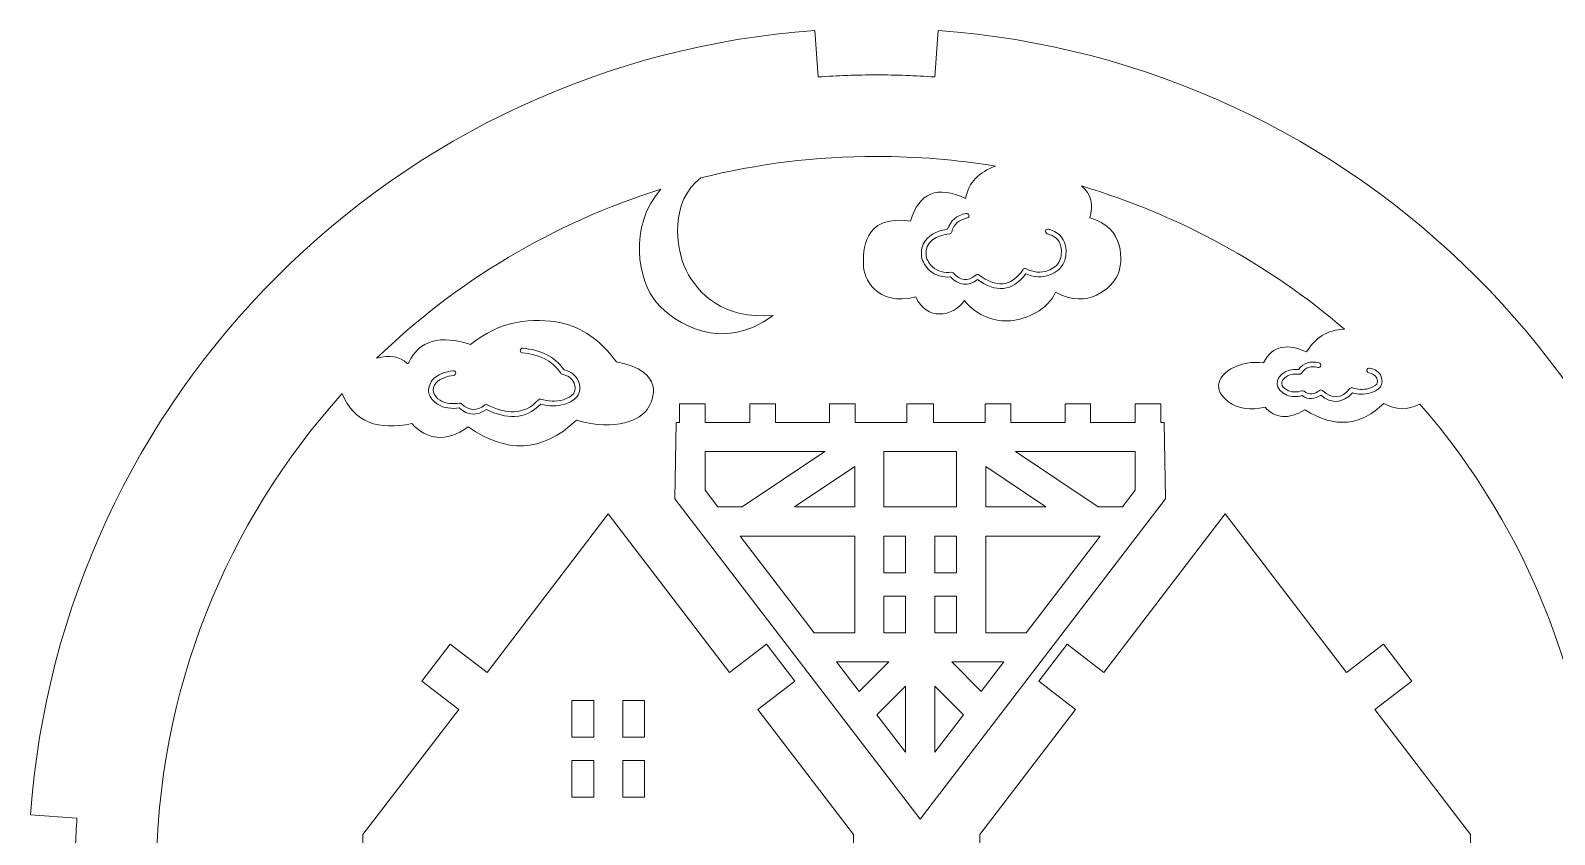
# Model space of a CAD drawing. Header units: centimetres. Extents: x -30.7 to 27.5, y -15.4 to 20.5.
# Drawn here: x -30.65 to -11.03, y 10.13 to 20.49 of the extents above; entities that cross this region are included whole.
import ezdxf

# ---------------------------------------------------------------- set-up
doc = ezdxf.new("R2010")
doc.units = ezdxf.units.CM
doc.header["$MEASUREMENT"] = 0
doc.layers.add('layer 1', color=7, linetype='Continuous')

msp = doc.modelspace()

# ---------------------------------------------------------------- linework, layer by layer
at = {"layer": 'layer 1', "color": 250, "lineweight": 9}
for points, knots in [([(-11.99601, 2.79235), (-11.99601, 2.79235), (-11.54485, 2.39681), (-11.54485, 2.39681), (-11.54485, 2.39681), (-10.02286, 4.13283), (-9.04228, 6.35544), (-8.86684, 8.80087), (-8.86684, 8.80087), (-8.86684, 8.80087), (-9.46531, 8.84382), (-9.46531, 8.84382), (-9.46531, 8.84382), (-9.44754, 9.0915), (-9.43848, 9.34161), (-9.43848, 9.59382), (-9.43848, 9.59382), (-9.43848, 9.84603), (-9.44754, 10.09614), (-9.46531, 10.34382), (-9.46531, 10.34382), (-9.46531, 10.34382), (-8.86684, 10.38675), (-8.86684, 10.38675), (-8.86684, 10.38675), (-9.25426, 15.78678), (-13.56753, 20.10004), (-18.96756, 20.48748), (-18.96756, 20.48748), (-18.96756, 20.48748), (-19.0105, 19.88901), (-19.0105, 19.88901), (-19.0105, 19.88901), (-19.25818, 19.90678), (-19.50829, 19.91584), (-19.7605, 19.91584), (-19.7605, 19.91584), (-20.01271, 19.91584), (-20.26282, 19.90678), (-20.5105, 19.88901), (-20.5105, 19.88901), (-20.5105, 19.88901), (-20.55345, 20.48748), (-20.55345, 20.48748), (-20.55345, 20.48748), (-25.95346, 20.10006), (-30.26674, 15.78678), (-30.65416, 10.38675), (-30.65416, 10.38675), (-30.65416, 10.38675), (-30.05571, 10.34382), (-30.05571, 10.34382), (-30.05571, 10.34382), (-30.07347, 10.09614), (-30.08253, 9.84603), (-30.08253, 9.59382), (-30.08253, 9.59382), (-30.08253, 9.34161), (-30.07347, 9.0915), (-30.05571, 8.84382), (-30.05571, 8.84382), (-30.05571, 8.84382), (-30.65416, 8.80087), (-30.65416, 8.80087), (-30.65416, 8.80087), (-30.47871, 6.35544), (-29.49814, 4.13284), (-27.97615, 2.39681), (-27.97615, 2.39681), (-27.97615, 2.39681), (-27.525, 2.79237), (-27.525, 2.79237), (-27.525, 2.79237), (-27.19495, 2.41591), (-26.83798, 2.06365), (-26.45707, 1.73861), (-26.45707, 1.73861), (-26.45707, 1.73861), (-26.84655, 1.28219), (-26.84655, 1.28219), (-26.84655, 1.28219), (-27.59472, 1.29889), (-28.10134, 0.98089), (-28.32351, 0.54077), (-28.32351, 0.54077), (-28.50313, 0.18496), (-28.63863, -0.43207), (-28.21149, -0.99169), (-28.21149, -0.99169), (-28.03165, -1.18441), (-27.80229, -1.2005), (-27.66967, -1.13476), (-27.66967, -1.13476), (-27.55891, -1.07984), (-27.35025, -0.91747), (-27.45747, -0.68608), (-27.45747, -0.68608), (-27.6048, -0.42239), (-27.64465, -0.226), (-27.54672, -0.11596), (-27.54672, -0.11596), (-27.46038, -0.01892), (-27.25101, 0.07847), (-26.9455, -0.03917), (-26.9455, -0.03917), (-25.99785, -0.40003), (-26.22292, -1.67158), (-26.42998, -2.38057), (-26.42998, -2.38057), (-26.74222, -3.44962), (-27.82593, -4.35995), (-29.09628, -5.19862), (-29.09628, -5.19862), (-29.31925, -5.31746), (-29.50933, -5.61839), (-29.50933, -5.96369), (-29.50933, -5.96369), (-29.50933, -6.47221), (-29.0971, -6.88444), (-28.58859, -6.88444), (-28.58859, -6.88444), (-28.14322, -6.88444), (-27.7717, -6.56824), (-27.68631, -6.14809), (-27.68631, -6.14809), (-27.65778, -6.55948), (-27.31153, -6.88444), (-26.88862, -6.88444), (-26.88862, -6.88444), (-26.44704, -6.88444), (-26.08905, -6.53012), (-26.08905, -6.09305), (-26.08905, -6.09305), (-26.08905, -6.53012), (-25.73473, -6.88444), (-25.29766, -6.88444), (-25.29766, -6.88444), (-24.86059, -6.88444), (-24.50628, -6.53012), (-24.50628, -6.09305), (-24.50628, -6.09305), (-24.50628, -6.53012), (-24.15198, -6.88444), (-23.71491, -6.88444), (-23.71491, -6.88444), (-23.29291, -6.88444), (-22.94803, -6.55414), (-22.92477, -6.13796), (-22.92477, -6.13796), (-22.9015, -6.55412), (-22.55664, -6.88444), (-22.13464, -6.88444), (-22.13464, -6.88444), (-21.69757, -6.88444), (-21.34326, -6.53012), (-21.34326, -6.09305), (-21.34326, -6.09305), (-21.34326, -6.53012), (-20.98894, -6.88444), (-20.55189, -6.88444), (-20.55189, -6.88444), (-20.11482, -6.88444), (-19.7605, -6.53012), (-19.7605, -6.09305), (-19.7605, -6.09305), (-19.7605, -6.53012), (-19.40619, -6.88444), (-18.96912, -6.88444), (-18.96912, -6.88444), (-18.53206, -6.88444), (-18.17775, -6.53012), (-18.17775, -6.09305), (-18.17775, -6.09305), (-18.17775, -6.53012), (-17.82343, -6.88444), (-17.38636, -6.88444), (-17.38636, -6.88444), (-16.96437, -6.88444), (-16.6195, -6.55412), (-16.59624, -6.13796), (-16.59624, -6.13796), (-16.57297, -6.55414), (-16.22809, -6.88444), (-15.8061, -6.88444), (-15.8061, -6.88444), (-15.36903, -6.88444), (-15.01473, -6.53012), (-15.01473, -6.09305), (-15.01473, -6.09305), (-15.01473, -6.53012), (-14.66041, -6.88444), (-14.22334, -6.88444), (-14.22334, -6.88444), (-13.78627, -6.88444), (-13.43196, -6.53012), (-13.43196, -6.09305), (-13.43196, -6.09305), (-13.43196, -6.53012), (-13.07397, -6.88444), (-12.63238, -6.88444), (-12.63238, -6.88444), (-12.20947, -6.88444), (-11.86323, -6.55948), (-11.8347, -6.14809), (-11.8347, -6.14809), (-11.7493, -6.56824), (-11.37778, -6.88444), (-10.93242, -6.88444), (-10.93242, -6.88444), (-10.4239, -6.88444), (-10.01167, -6.47221), (-10.01167, -5.96369), (-10.01167, -5.96369), (-10.01167, -5.61839), (-10.20175, -5.31746), (-10.42473, -5.19862), (-10.42473, -5.19862), (-11.69508, -4.35995), (-12.77878, -3.44962), (-13.09102, -2.38057), (-13.09102, -2.38057), (-13.29808, -1.67158), (-13.52316, -0.40003), (-12.5755, -0.03917), (-12.5755, -0.03917), (-12.27, 0.07847), (-12.06063, -0.01892), (-11.97429, -0.11596), (-11.97429, -0.11596), (-11.87635, -0.226), (-11.91621, -0.42239), (-12.06354, -0.68608), (-12.06354, -0.68608), (-12.17076, -0.91747), (-11.96209, -1.07984), (-11.85133, -1.13476), (-11.85133, -1.13476), (-11.71872, -1.2005), (-11.48935, -1.18441), (-11.30952, -0.99169), (-11.30952, -0.99169), (-10.88238, -0.43207), (-11.01787, 0.18496), (-11.1975, 0.54077), (-11.1975, 0.54077), (-11.41966, 0.98089), (-11.92629, 1.29889), (-12.67446, 1.28219), (-12.67446, 1.28219), (-12.67446, 1.28219), (-13.06393, 1.73861), (-13.06393, 1.73861), (-13.06393, 1.73861), (-12.68304, 2.06363), (-12.32605, 2.41591), (-11.99601, 2.79235)], [0, 0, 0, 0, 0.01538462, 0.01538462, 0.01538462, 0.01538462, 0.03076923, 0.03076923, 0.03076923, 0.03076923, 0.04615385, 0.04615385, 0.04615385, 0.04615385, 0.06153846, 0.06153846, 0.06153846, 0.06153846, 0.07692308, 0.07692308, 0.07692308, 0.07692308, 0.09230769, 0.09230769, 0.09230769, 0.09230769, 0.10769231, 0.10769231, 0.10769231, 0.10769231, 0.12307692, 0.12307692, 0.12307692, 0.12307692, 0.13846154, 0.13846154, 0.13846154, 0.13846154, 0.15384615, 0.15384615, 0.15384615, 0.15384615, 0.16923077, 0.16923077, 0.16923077, 0.16923077, 0.18461538, 0.18461538, 0.18461538, 0.18461538, 0.2, 0.2, 0.2, 0.2, 0.21538462, 0.21538462, 0.21538462, 0.21538462, 0.23076923, 0.23076923, 0.23076923, 0.23076923, 0.24615385, 0.24615385, 0.24615385, 0.24615385, 0.26153846, 0.26153846, 0.26153846, 0.26153846, 0.27692308, 0.27692308, 0.27692308, 0.27692308, 0.29230769, 0.29230769, 0.29230769, 0.29230769, 0.30769231, 0.30769231, 0.30769231, 0.30769231, 0.32307692, 0.32307692, 0.32307692, 0.32307692, 0.33846154, 0.33846154, 0.33846154, 0.33846154, 0.35384615, 0.35384615, 0.35384615, 0.35384615, 0.36923077, 0.36923077, 0.36923077, 0.36923077, 0.38461538, 0.38461538, 0.38461538, 0.38461538, 0.4, 0.4, 0.4, 0.4, 0.41538462, 0.41538462, 0.41538462, 0.41538462, 0.43076923, 0.43076923, 0.43076923, 0.43076923, 0.44615385, 0.44615385, 0.44615385, 0.44615385, 0.46153846, 0.46153846, 0.46153846, 0.46153846, 0.47692308, 0.47692308, 0.47692308, 0.47692308, 0.49230769, 0.49230769, 0.49230769, 0.49230769, 0.50769231, 0.50769231, 0.50769231, 0.50769231, 0.52307692, 0.52307692, 0.52307692, 0.52307692, 0.53846154, 0.53846154, 0.53846154, 0.53846154, 0.55384615, 0.55384615, 0.55384615, 0.55384615, 0.56923077, 0.56923077, 0.56923077, 0.56923077, 0.58461538, 0.58461538, 0.58461538, 0.58461538, 0.6, 0.6, 0.6, 0.6, 0.61538462, 0.61538462, 0.61538462, 0.61538462, 0.63076923, 0.63076923, 0.63076923, 0.63076923, 0.64615385, 0.64615385, 0.64615385, 0.64615385, 0.66153846, 0.66153846, 0.66153846, 0.66153846, 0.67692308, 0.67692308, 0.67692308, 0.67692308, 0.69230769, 0.69230769, 0.69230769, 0.69230769, 0.70769231, 0.70769231, 0.70769231, 0.70769231, 0.72307692, 0.72307692, 0.72307692, 0.72307692, 0.73846154, 0.73846154, 0.73846154, 0.73846154, 0.75384615, 0.75384615, 0.75384615, 0.75384615, 0.76923077, 0.76923077, 0.76923077, 0.76923077, 0.78461538, 0.78461538, 0.78461538, 0.78461538, 0.8, 0.8, 0.8, 0.8, 0.81538462, 0.81538462, 0.81538462, 0.81538462, 0.83076923, 0.83076923, 0.83076923, 0.83076923, 0.84615385, 0.84615385, 0.84615385, 0.84615385, 0.86153846, 0.86153846, 0.86153846, 0.86153846, 0.87692308, 0.87692308, 0.87692308, 0.87692308, 0.89230769, 0.89230769, 0.89230769, 0.89230769, 0.90769231, 0.90769231, 0.90769231, 0.90769231, 0.92307692, 0.92307692, 0.92307692, 0.92307692, 0.93846154, 0.93846154, 0.93846154, 0.93846154, 0.95384615, 0.95384615, 0.95384615, 0.95384615, 0.96923077, 0.96923077, 0.96923077, 0.96923077, 1, 1, 1, 1]), ([(-15.17037, 1.53643), (-15.17037, 1.53643), (-15.17037, 0.93643), (-15.17037, 0.93643), (-15.17037, 0.93643), (-15.17037, 0.93643), (-15.77037, 0.93643), (-15.77037, 0.93643), (-15.77037, 0.93643), (-15.77037, 0.93643), (-15.77037, 1.53643), (-15.77037, 1.53643), (-15.77037, 1.53643), (-15.77037, 1.53643), (-22.80993, 1.53643), (-22.80993, 1.53643), (-22.80993, 1.53643), (-22.80993, 1.53643), (-22.80993, 2.14541), (-22.80993, 2.14541), (-22.80993, 2.14541), (-22.80993, 2.14541), (-22.07845, 2.14541), (-22.07845, 2.14541), (-22.07845, 2.14541), (-22.07845, 2.14541), (-22.07845, 2.59542), (-22.07845, 2.59542), (-22.07845, 2.59542), (-22.07845, 2.59542), (-22.80993, 2.59542), (-22.80993, 2.59542), (-22.80993, 2.59542), (-22.80993, 2.59542), (-22.80993, 2.8878), (-22.80993, 2.8878), (-22.80993, 2.8878), (-22.80993, 2.8878), (-22.45149, 2.8878), (-22.45149, 2.8878), (-22.45149, 2.8878), (-22.45149, 2.8878), (-22.45149, 3.3378), (-22.45149, 3.3378), (-22.45149, 3.3378), (-22.45149, 3.3378), (-22.80993, 3.3378), (-22.80993, 3.3378), (-22.80993, 3.3378), (-22.80993, 3.3378), (-22.80993, 3.77536), (-22.80993, 3.77536), (-22.80993, 3.77536), (-22.80993, 3.77536), (-23.25993, 3.77536), (-23.25993, 3.77536), (-23.25993, 3.77536), (-23.25993, 3.77536), (-23.25993, 3.3378), (-23.25993, 3.3378), (-23.25993, 3.3378), (-23.25993, 3.3378), (-24.18312, 3.3378), (-24.18312, 3.3378), (-24.18312, 3.3378), (-24.18312, 3.3378), (-24.18312, 3.77536), (-24.18312, 3.77536), (-24.18312, 3.77536), (-24.18312, 3.77536), (-24.63312, 3.77536), (-24.63312, 3.77536), (-24.63312, 3.77536), (-24.63312, 3.77536), (-24.63312, 3.3378), (-24.63312, 3.3378), (-24.63312, 3.3378), (-24.63312, 3.3378), (-26.60349, 3.3378), (-26.60349, 3.3378), (-26.60349, 3.3378), (-28.11211, 4.9869), (-29.03253, 7.18318), (-29.03253, 9.5944), (-29.03253, 9.5944), (-29.03253, 11.98653), (-28.12662, 14.16708), (-26.63922, 15.81172), (-26.63922, 15.81172), (-26.48788, 15.43417), (-26.17047, 15.33763), (-25.74391, 15.42576), (-25.74391, 15.42576), (-25.55041, 15.22161), (-25.31692, 15.1735), (-25.01761, 15.38211), (-25.01761, 15.38211), (-24.53292, 15.04452), (-24.06697, 15.04498), (-23.62458, 15.46941), (-23.62458, 15.46941), (-23.10531, 15.31908), (-22.79425, 15.4819), (-22.70962, 15.6121), (-22.70962, 15.6121), (-22.62991, 15.73471), (-22.47276, 16.10071), (-23.10864, 16.21951), (-23.10864, 16.21951), (-23.32723, 16.51474), (-23.56645, 16.66846), (-23.82034, 16.72128), (-23.82034, 16.72128), (-24.18445, 16.79701), (-24.61054, 16.75257), (-24.98587, 16.44573), (-24.98587, 16.44573), (-25.37535, 16.56852), (-25.64812, 16.50157), (-25.78359, 16.21158), (-25.78359, 16.21158), (-25.79865, 16.20028), (-25.79871, 16.19494), (-25.80741, 16.20364), (-25.80741, 16.20364), (-25.89762, 16.28872), (-26.02758, 16.31017), (-26.19714, 16.26826), (-26.19714, 16.26826), (-25.1749, 17.25438), (-23.92669, 18.00784), (-22.5378, 18.44331), (-22.5378, 18.44331), (-22.96027, 17.96604), (-22.82911, 17.25738), (-22.59507, 16.98738), (-22.59507, 16.98738), (-22.35447, 16.70985), (-21.74674, 16.32733), (-21.09252, 16.81876), (-21.09252, 16.81876), (-21.73345, 16.7682), (-22.05759, 17.0935), (-22.21071, 17.40069), (-22.21071, 17.40069), (-22.35493, 17.68999), (-22.41726, 18.29326), (-22.02307, 18.5884), (-22.02307, 18.5884), (-21.29893, 18.76999), (-20.54097, 18.86643), (-19.7605, 18.86643), (-19.7605, 18.86643), (-19.23852, 18.86643), (-18.7266, 18.82327), (-18.22812, 18.74038), (-18.22812, 18.74038), (-18.43491, 18.66528), (-18.57448, 18.53559), (-18.61191, 18.32284), (-18.61191, 18.32284), (-18.97606, 18.49692), (-19.21215, 18.39882), (-19.32231, 18.03312), (-19.32231, 18.03312), (-19.95117, 18.12244), (-19.92655, 17.63292), (-19.92916, 17.47749), (-19.92916, 17.47749), (-19.93207, 17.30331), (-19.75866, 16.92676), (-19.25484, 17.0568), (-19.25484, 17.0568), (-19.12081, 16.74673), (-18.77241, 16.7973), (-18.62778, 17.00917), (-18.62778, 17.00917), (-18.45772, 16.80268), (-18.228, 16.73323), (-18.03396, 16.74883), (-18.03396, 16.74883), (-17.83693, 16.76466), (-17.54869, 16.89256), (-17.45503, 17.11633), (-17.45503, 17.11633), (-17.03833, 16.88343), (-16.72545, 17.18013), (-16.65321, 17.34225), (-16.65321, 17.34225), (-16.58236, 17.50126), (-16.55806, 17.95891), (-17.01451, 18.07477), (-17.01451, 18.07477), (-16.95982, 18.24258), (-16.99062, 18.38109), (-17.12113, 18.48535), (-17.12113, 18.48535), (-15.8587, 18.11115), (-14.70865, 17.47539), (-13.73383, 16.64088), (-13.73383, 16.64088), (-13.96006, 16.63462), (-14.11456, 16.524), (-14.22438, 16.34838), (-14.22438, 16.34838), (-14.46046, 16.45396), (-14.65636, 16.44262), (-14.77603, 16.20946), (-14.77603, 16.20946), (-14.9314, 16.22482), (-15.05581, 16.19851), (-15.14922, 16.15416), (-15.14922, 16.15416), (-15.41008, 16.03027), (-15.42445, 15.81402), (-15.17812, 15.6745), (-15.17812, 15.6745), (-15.08551, 15.62203), (-14.95023, 15.59367), (-14.75619, 15.63796), (-14.75619, 15.63796), (-14.62749, 15.48973), (-14.45761, 15.47527), (-14.24422, 15.60225), (-14.24422, 15.60225), (-13.85094, 15.35698), (-13.51566, 15.4017), (-13.22821, 15.68559), (-13.22821, 15.68559), (-13.07802, 15.59821), (-12.9226, 15.59454), (-12.76183, 15.67648), (-12.76183, 15.67648), (-11.34582, 14.04844), (-10.48848, 11.92155), (-10.48848, 9.5944), (-10.48848, 9.5944), (-10.48848, 6.14353), (-12.37368, 3.13296), (-15.17037, 1.53643)], [0, 0, 0, 0, 0.01639344, 0.01639344, 0.01639344, 0.01639344, 0.03278689, 0.03278689, 0.03278689, 0.03278689, 0.04918033, 0.04918033, 0.04918033, 0.04918033, 0.06557377, 0.06557377, 0.06557377, 0.06557377, 0.08196721, 0.08196721, 0.08196721, 0.08196721, 0.09836066, 0.09836066, 0.09836066, 0.09836066, 0.1147541, 0.1147541, 0.1147541, 0.1147541, 0.13114754, 0.13114754, 0.13114754, 0.13114754, 0.14754098, 0.14754098, 0.14754098, 0.14754098, 0.16393443, 0.16393443, 0.16393443, 0.16393443, 0.18032787, 0.18032787, 0.18032787, 0.18032787, 0.19672131, 0.19672131, 0.19672131, 0.19672131, 0.21311475, 0.21311475, 0.21311475, 0.21311475, 0.2295082, 0.2295082, 0.2295082, 0.2295082, 0.24590164, 0.24590164, 0.24590164, 0.24590164, 0.26229508, 0.26229508, 0.26229508, 0.26229508, 0.27868852, 0.27868852, 0.27868852, 0.27868852, 0.29508197, 0.29508197, 0.29508197, 0.29508197, 0.31147541, 0.31147541, 0.31147541, 0.31147541, 0.32786885, 0.32786885, 0.32786885, 0.32786885, 0.3442623, 0.3442623, 0.3442623, 0.3442623, 0.36065574, 0.36065574, 0.36065574, 0.36065574, 0.37704918, 0.37704918, 0.37704918, 0.37704918, 0.39344262, 0.39344262, 0.39344262, 0.39344262, 0.40983607, 0.40983607, 0.40983607, 0.40983607, 0.42622951, 0.42622951, 0.42622951, 0.42622951, 0.44262295, 0.44262295, 0.44262295, 0.44262295, 0.45901639, 0.45901639, 0.45901639, 0.45901639, 0.47540984, 0.47540984, 0.47540984, 0.47540984, 0.49180328, 0.49180328, 0.49180328, 0.49180328, 0.50819672, 0.50819672, 0.50819672, 0.50819672, 0.52459016, 0.52459016, 0.52459016, 0.52459016, 0.54098361, 0.54098361, 0.54098361, 0.54098361, 0.55737705, 0.55737705, 0.55737705, 0.55737705, 0.57377049, 0.57377049, 0.57377049, 0.57377049, 0.59016393, 0.59016393, 0.59016393, 0.59016393, 0.60655738, 0.60655738, 0.60655738, 0.60655738, 0.62295082, 0.62295082, 0.62295082, 0.62295082, 0.63934426, 0.63934426, 0.63934426, 0.63934426, 0.6557377, 0.6557377, 0.6557377, 0.6557377, 0.67213115, 0.67213115, 0.67213115, 0.67213115, 0.68852459, 0.68852459, 0.68852459, 0.68852459, 0.70491803, 0.70491803, 0.70491803, 0.70491803, 0.72131148, 0.72131148, 0.72131148, 0.72131148, 0.73770492, 0.73770492, 0.73770492, 0.73770492, 0.75409836, 0.75409836, 0.75409836, 0.75409836, 0.7704918, 0.7704918, 0.7704918, 0.7704918, 0.78688525, 0.78688525, 0.78688525, 0.78688525, 0.80327869, 0.80327869, 0.80327869, 0.80327869, 0.81967213, 0.81967213, 0.81967213, 0.81967213, 0.83606557, 0.83606557, 0.83606557, 0.83606557, 0.85245902, 0.85245902, 0.85245902, 0.85245902, 0.86885246, 0.86885246, 0.86885246, 0.86885246, 0.8852459, 0.8852459, 0.8852459, 0.8852459, 0.90163934, 0.90163934, 0.90163934, 0.90163934, 0.91803279, 0.91803279, 0.91803279, 0.91803279, 0.93442623, 0.93442623, 0.93442623, 0.93442623, 0.95081967, 0.95081967, 0.95081967, 0.95081967, 0.96721311, 0.96721311, 0.96721311, 0.96721311, 1, 1, 1, 1]), ([(-17.83812, 17.35425), (-18.01093, 17.1196), (-18.22614, 17.11335), (-18.45844, 17.27904), (-18.45844, 17.27904), (-18.5802, 17.18794), (-18.70006, 17.20633), (-18.8079, 17.31327), (-18.8079, 17.31327), (-18.90637, 17.3053), (-19.00137, 17.33089), (-19.07649, 17.39764), (-19.07649, 17.39764), (-19.12533, 17.44104), (-19.17153, 17.51023), (-19.17991, 17.57632), (-19.17991, 17.57632), (-19.18902, 17.6481), (-19.17243, 17.72209), (-19.13005, 17.78118), (-19.13005, 17.78118), (-19.06438, 17.87274), (-18.95215, 17.91214), (-18.84423, 17.92734), (-18.84423, 17.92734), (-18.81039, 18.04209), (-18.72273, 18.10596), (-18.6045, 18.13186), (-18.6045, 18.13186), (-18.58836, 18.13539), (-18.57231, 18.12511), (-18.56877, 18.10897), (-18.56877, 18.10897), (-18.56524, 18.09283), (-18.57552, 18.07678), (-18.59166, 18.07324), (-18.59166, 18.07324), (-18.69378, 18.05088), (-18.76722, 17.99817), (-18.79108, 17.89348), (-18.79108, 17.89348), (-18.79396, 17.88082), (-18.80404, 17.87181), (-18.81693, 17.87034), (-18.81693, 17.87034), (-18.97785, 17.85196), (-19.14417, 17.77141), (-19.12039, 17.58388), (-19.12039, 17.58388), (-19.1139, 17.53266), (-19.07427, 17.47593), (-19.03665, 17.44251), (-19.03665, 17.44251), (-18.97057, 17.3838), (-18.8866, 17.3644), (-18.79992, 17.37432), (-18.79992, 17.37432), (-18.79026, 17.37543), (-18.78147, 17.37223), (-18.77476, 17.36518), (-18.77476, 17.36518), (-18.68059, 17.26611), (-18.58608, 17.24946), (-18.47845, 17.33971), (-18.47845, 17.33971), (-18.46765, 17.34879), (-18.45247, 17.34919), (-18.44118, 17.34073), (-18.44118, 17.34073), (-18.22237, 17.17666), (-18.03292, 17.17599), (-17.87271, 17.40913), (-17.87271, 17.40913), (-17.86414, 17.4216), (-17.84791, 17.42574), (-17.83441, 17.4189), (-17.83441, 17.4189), (-17.74455, 17.37331), (-17.64354, 17.36008), (-17.5482, 17.39671), (-17.5482, 17.39671), (-17.49256, 17.41809), (-17.42502, 17.46525), (-17.40139, 17.52231), (-17.40139, 17.52231), (-17.37933, 17.5756), (-17.37196, 17.647), (-17.38426, 17.70321), (-17.38426, 17.70321), (-17.40465, 17.79636), (-17.47323, 17.84706), (-17.56215, 17.87119), (-17.56215, 17.87119), (-17.57809, 17.87551), (-17.58757, 17.89206), (-17.58324, 17.908), (-17.58324, 17.908), (-17.57892, 17.92395), (-17.56237, 17.93343), (-17.54643, 17.92909), (-17.54643, 17.92909), (-17.43558, 17.89902), (-17.35092, 17.83146), (-17.32566, 17.71603), (-17.32566, 17.71603), (-17.31073, 17.64786), (-17.31919, 17.56399), (-17.34595, 17.49936), (-17.34595, 17.49936), (-17.37616, 17.4264), (-17.45502, 17.36824), (-17.52669, 17.3407), (-17.52669, 17.3407), (-17.62974, 17.30112), (-17.73906, 17.31033), (-17.83812, 17.35425)], [0, 0, 0, 0, 0.03333333, 0.03333333, 0.03333333, 0.03333333, 0.06666667, 0.06666667, 0.06666667, 0.06666667, 0.1, 0.1, 0.1, 0.1, 0.13333333, 0.13333333, 0.13333333, 0.13333333, 0.16666667, 0.16666667, 0.16666667, 0.16666667, 0.2, 0.2, 0.2, 0.2, 0.23333333, 0.23333333, 0.23333333, 0.23333333, 0.26666667, 0.26666667, 0.26666667, 0.26666667, 0.3, 0.3, 0.3, 0.3, 0.33333333, 0.33333333, 0.33333333, 0.33333333, 0.36666667, 0.36666667, 0.36666667, 0.36666667, 0.4, 0.4, 0.4, 0.4, 0.43333333, 0.43333333, 0.43333333, 0.43333333, 0.46666667, 0.46666667, 0.46666667, 0.46666667, 0.5, 0.5, 0.5, 0.5, 0.53333333, 0.53333333, 0.53333333, 0.53333333, 0.56666667, 0.56666667, 0.56666667, 0.56666667, 0.6, 0.6, 0.6, 0.6, 0.63333333, 0.63333333, 0.63333333, 0.63333333, 0.66666667, 0.66666667, 0.66666667, 0.66666667, 0.7, 0.7, 0.7, 0.7, 0.73333333, 0.73333333, 0.73333333, 0.73333333, 0.76666667, 0.76666667, 0.76666667, 0.76666667, 0.8, 0.8, 0.8, 0.8, 0.83333333, 0.83333333, 0.83333333, 0.83333333, 0.86666667, 0.86666667, 0.86666667, 0.86666667, 0.9, 0.9, 0.9, 0.9, 0.93333333, 0.93333333, 0.93333333, 0.93333333, 1, 1, 1, 1]), ([(-23.7828, 16.11696), (-23.70061, 16.09591), (-23.62894, 16.0491), (-23.59674, 15.96723), (-23.59674, 15.96723), (-23.57686, 15.91669), (-23.57308, 15.84625), (-23.59954, 15.79722), (-23.59954, 15.79722), (-23.6319, 15.73723), (-23.71086, 15.69501), (-23.77338, 15.67537), (-23.77338, 15.67537), (-23.874, 15.6438), (-23.98156, 15.64839), (-24.08208, 15.67744), (-24.08208, 15.67744), (-24.28803, 15.46887), (-24.53256, 15.48442), (-24.78244, 15.607), (-24.78244, 15.607), (-24.90331, 15.52159), (-25.02352, 15.52756), (-25.13458, 15.62799), (-25.13458, 15.62799), (-25.2294, 15.61411), (-25.32939, 15.62268), (-25.41202, 15.6748), (-25.41202, 15.6748), (-25.46071, 15.70551), (-25.50955, 15.75796), (-25.52377, 15.81523), (-25.52377, 15.81523), (-25.53826, 15.87355), (-25.5168, 15.93732), (-25.47984, 15.98293), (-25.47984, 15.98293), (-25.41601, 16.06171), (-25.30872, 16.09444), (-25.21182, 16.10641), (-25.21182, 16.10641), (-25.19542, 16.10844), (-25.18039, 16.09671), (-25.17837, 16.08031), (-25.17837, 16.08031), (-25.17634, 16.06392), (-25.18807, 16.04889), (-25.20447, 16.04686), (-25.20447, 16.04686), (-25.28443, 16.03699), (-25.38015, 16.01067), (-25.43322, 15.94515), (-25.43322, 15.94515), (-25.45807, 15.91447), (-25.4754, 15.86937), (-25.46554, 15.82969), (-25.46554, 15.82969), (-25.45521, 15.78808), (-25.41505, 15.74766), (-25.38001, 15.72555), (-25.38001, 15.72555), (-25.30606, 15.67891), (-25.21387, 15.67507), (-25.12987, 15.68949), (-25.12987, 15.68949), (-25.12015, 15.69117), (-25.11105, 15.68835), (-25.10395, 15.68149), (-25.10395, 15.68149), (-25.00665, 15.58746), (-24.91023, 15.58384), (-24.80377, 15.66583), (-24.80377, 15.66583), (-24.79438, 15.67306), (-24.78243, 15.67417), (-24.77187, 15.66879), (-24.77187, 15.66879), (-24.5352, 15.54835), (-24.30696, 15.52476), (-24.11284, 15.73201), (-24.11284, 15.73201), (-24.10473, 15.74068), (-24.09309, 15.7437), (-24.08178, 15.74007), (-24.08178, 15.74007), (-23.98809, 15.71002), (-23.88607, 15.7029), (-23.79135, 15.73263), (-23.79135, 15.73263), (-23.74536, 15.74706), (-23.67642, 15.78108), (-23.65234, 15.82569), (-23.65234, 15.82569), (-23.63455, 15.85869), (-23.63935, 15.91164), (-23.65258, 15.94527), (-23.65258, 15.94527), (-23.67879, 16.0119), (-23.74072, 16.04625), (-23.80777, 16.06125), (-23.80777, 16.06125), (-23.81569, 16.06302), (-23.82189, 16.06731), (-23.82633, 16.0741), (-23.82633, 16.0741), (-23.93958, 16.24725), (-24.11934, 16.31826), (-24.31987, 16.33648), (-24.31987, 16.33648), (-24.33633, 16.33798), (-24.34854, 16.35262), (-24.34704, 16.36908), (-24.34704, 16.36908), (-24.34554, 16.38553), (-24.3309, 16.39774), (-24.31444, 16.39624), (-24.31444, 16.39624), (-24.09904, 16.37667), (-23.90667, 16.29873), (-23.7828, 16.11696)], [0, 0, 0, 0, 0.03225806, 0.03225806, 0.03225806, 0.03225806, 0.06451613, 0.06451613, 0.06451613, 0.06451613, 0.09677419, 0.09677419, 0.09677419, 0.09677419, 0.12903226, 0.12903226, 0.12903226, 0.12903226, 0.16129032, 0.16129032, 0.16129032, 0.16129032, 0.19354839, 0.19354839, 0.19354839, 0.19354839, 0.22580645, 0.22580645, 0.22580645, 0.22580645, 0.25806452, 0.25806452, 0.25806452, 0.25806452, 0.29032258, 0.29032258, 0.29032258, 0.29032258, 0.32258065, 0.32258065, 0.32258065, 0.32258065, 0.35483871, 0.35483871, 0.35483871, 0.35483871, 0.38709677, 0.38709677, 0.38709677, 0.38709677, 0.41935484, 0.41935484, 0.41935484, 0.41935484, 0.4516129, 0.4516129, 0.4516129, 0.4516129, 0.48387097, 0.48387097, 0.48387097, 0.48387097, 0.51612903, 0.51612903, 0.51612903, 0.51612903, 0.5483871, 0.5483871, 0.5483871, 0.5483871, 0.58064516, 0.58064516, 0.58064516, 0.58064516, 0.61290323, 0.61290323, 0.61290323, 0.61290323, 0.64516129, 0.64516129, 0.64516129, 0.64516129, 0.67741935, 0.67741935, 0.67741935, 0.67741935, 0.70967742, 0.70967742, 0.70967742, 0.70967742, 0.74193548, 0.74193548, 0.74193548, 0.74193548, 0.77419355, 0.77419355, 0.77419355, 0.77419355, 0.80645161, 0.80645161, 0.80645161, 0.80645161, 0.83870968, 0.83870968, 0.83870968, 0.83870968, 0.87096774, 0.87096774, 0.87096774, 0.87096774, 0.90322581, 0.90322581, 0.90322581, 0.90322581, 0.93548387, 0.93548387, 0.93548387, 0.93548387, 1, 1, 1, 1]), ([(-13.63135, 15.82177), (-13.7568, 15.68425), (-13.89669, 15.67558), (-14.03976, 15.79089), (-14.03976, 15.79089), (-14.11788, 15.74104), (-14.2017, 15.7281), (-14.2803, 15.78541), (-14.2803, 15.78541), (-14.34498, 15.76777), (-14.4135, 15.7674), (-14.47648, 15.79275), (-14.47648, 15.79275), (-14.63332, 15.85585), (-14.64784, 16.01035), (-14.49688, 16.09161), (-14.49688, 16.09161), (-14.44474, 16.11967), (-14.38435, 16.12621), (-14.32594, 16.12186), (-14.32594, 16.12186), (-14.25927, 16.20909), (-14.1711, 16.23523), (-14.06016, 16.20678), (-14.06016, 16.20678), (-14.04415, 16.20268), (-14.03445, 16.18627), (-14.03856, 16.17027), (-14.03856, 16.17027), (-14.04265, 16.15426), (-14.05906, 16.14456), (-14.07507, 16.14867), (-14.07507, 16.14867), (-14.16742, 16.17235), (-14.23342, 16.1514), (-14.28696, 16.07343), (-14.28696, 16.07343), (-14.29339, 16.06407), (-14.30371, 16.05934), (-14.31501, 16.06059), (-14.31501, 16.06059), (-14.36604, 16.06626), (-14.4223, 16.06362), (-14.46844, 16.03878), (-14.46844, 16.03878), (-14.57472, 15.98157), (-14.56294, 15.89221), (-14.45407, 15.8484), (-14.45407, 15.8484), (-14.39911, 15.82629), (-14.3388, 15.82944), (-14.28309, 15.84714), (-14.28309, 15.84714), (-14.27302, 15.85033), (-14.26287, 15.84834), (-14.25477, 15.84157), (-14.25477, 15.84157), (-14.18782, 15.78565), (-14.12058, 15.80562), (-14.05545, 15.85278), (-14.05545, 15.85278), (-14.04397, 15.86109), (-14.02873, 15.86037), (-14.01808, 15.85104), (-14.01808, 15.85104), (-13.88896, 15.73788), (-13.77603, 15.74344), (-13.66384, 15.87567), (-13.66384, 15.87567), (-13.6557, 15.88527), (-13.64317, 15.88872), (-13.63126, 15.88465), (-13.63126, 15.88465), (-13.56505, 15.86202), (-13.49329, 15.85818), (-13.42555, 15.87639), (-13.42555, 15.87639), (-13.3936, 15.88498), (-13.33864, 15.90727), (-13.31863, 15.93546), (-13.31863, 15.93546), (-13.30566, 15.95374), (-13.30846, 15.98875), (-13.31599, 16.00857), (-13.31599, 16.00857), (-13.33275, 16.05261), (-13.37623, 16.07289), (-13.42003, 16.08072), (-13.42003, 16.08072), (-13.43631, 16.08363), (-13.4472, 16.09927), (-13.44429, 16.11553), (-13.44429, 16.11553), (-13.44138, 16.13181), (-13.42573, 16.1427), (-13.40947, 16.13979), (-13.40947, 16.13979), (-13.34406, 16.12807), (-13.28449, 16.09452), (-13.25992, 16.0299), (-13.25992, 16.0299), (-13.24501, 15.99072), (-13.24462, 15.9361), (-13.2697, 15.90075), (-13.2697, 15.90075), (-13.29895, 15.85951), (-13.36275, 15.83115), (-13.40998, 15.81844), (-13.40998, 15.81844), (-13.48269, 15.79891), (-13.55935, 15.80086), (-13.63135, 15.82177)], [0, 0, 0, 0, 0.03448276, 0.03448276, 0.03448276, 0.03448276, 0.06896552, 0.06896552, 0.06896552, 0.06896552, 0.10344828, 0.10344828, 0.10344828, 0.10344828, 0.13793103, 0.13793103, 0.13793103, 0.13793103, 0.17241379, 0.17241379, 0.17241379, 0.17241379, 0.20689655, 0.20689655, 0.20689655, 0.20689655, 0.24137931, 0.24137931, 0.24137931, 0.24137931, 0.27586207, 0.27586207, 0.27586207, 0.27586207, 0.31034483, 0.31034483, 0.31034483, 0.31034483, 0.34482759, 0.34482759, 0.34482759, 0.34482759, 0.37931034, 0.37931034, 0.37931034, 0.37931034, 0.4137931, 0.4137931, 0.4137931, 0.4137931, 0.44827586, 0.44827586, 0.44827586, 0.44827586, 0.48275862, 0.48275862, 0.48275862, 0.48275862, 0.51724138, 0.51724138, 0.51724138, 0.51724138, 0.55172414, 0.55172414, 0.55172414, 0.55172414, 0.5862069, 0.5862069, 0.5862069, 0.5862069, 0.62068966, 0.62068966, 0.62068966, 0.62068966, 0.65517241, 0.65517241, 0.65517241, 0.65517241, 0.68965517, 0.68965517, 0.68965517, 0.68965517, 0.72413793, 0.72413793, 0.72413793, 0.72413793, 0.75862069, 0.75862069, 0.75862069, 0.75862069, 0.79310345, 0.79310345, 0.79310345, 0.79310345, 0.82758621, 0.82758621, 0.82758621, 0.82758621, 0.86206897, 0.86206897, 0.86206897, 0.86206897, 0.89655172, 0.89655172, 0.89655172, 0.89655172, 0.93103448, 0.93103448, 0.93103448, 0.93103448, 1, 1, 1, 1])]:
    msp.add_open_spline(points, degree=3, knots=knots, dxfattribs=at)
at = {"layer": 'layer 1', "color": 242, "lineweight": 9}
for points, knots in [([(-16.05372, 15.44145), (-16.05372, 15.44145), (-16.03816, 14.45872), (-16.03816, 14.45872), (-16.03816, 14.45872), (-16.03816, 14.45872), (-19.1973, 10.33122), (-19.1973, 10.33122), (-19.1973, 10.33122), (-19.1973, 10.33122), (-22.35643, 14.45872), (-22.35643, 14.45872), (-22.35643, 14.45872), (-22.35643, 14.45872), (-22.34088, 15.44145), (-22.34088, 15.44145), (-22.34088, 15.44145), (-22.34088, 15.44145), (-22.29643, 15.44145), (-22.29643, 15.44145), (-22.29643, 15.44145), (-22.29643, 15.44145), (-22.29643, 15.68187), (-22.29643, 15.68187), (-22.29643, 15.68187), (-22.29643, 15.68187), (-21.96703, 15.68187), (-21.96703, 15.68187), (-21.96703, 15.68187), (-21.96703, 15.68187), (-21.96703, 15.44145), (-21.96703, 15.44145), (-21.96703, 15.44145), (-21.96703, 15.44145), (-21.39156, 15.44145), (-21.39156, 15.44145), (-21.39156, 15.44145), (-21.39156, 15.44145), (-21.39156, 15.68187), (-21.39156, 15.68187), (-21.39156, 15.68187), (-21.39156, 15.68187), (-21.06216, 15.68187), (-21.06216, 15.68187), (-21.06216, 15.68187), (-21.06216, 15.68187), (-21.06216, 15.44145), (-21.06216, 15.44145), (-21.06216, 15.44145), (-21.06216, 15.44145), (-20.36365, 15.44145), (-20.36365, 15.44145), (-20.36365, 15.44145), (-20.36365, 15.44145), (-20.36365, 15.68187), (-20.36365, 15.68187), (-20.36365, 15.68187), (-20.36365, 15.68187), (-20.03425, 15.68187), (-20.03425, 15.68187), (-20.03425, 15.68187), (-20.03425, 15.68187), (-20.03425, 15.44145), (-20.03425, 15.44145), (-20.03425, 15.44145), (-20.03425, 15.44145), (-19.36749, 15.44145), (-19.36749, 15.44145), (-19.36749, 15.44145), (-19.36749, 15.44145), (-19.36749, 15.68187), (-19.36749, 15.68187), (-19.36749, 15.68187), (-19.36749, 15.68187), (-19.1973, 15.68187), (-19.1973, 15.68187), (-19.1973, 15.68187), (-19.1973, 15.68187), (-19.02711, 15.68187), (-19.02711, 15.68187), (-19.02711, 15.68187), (-19.02711, 15.68187), (-19.02711, 15.44145), (-19.02711, 15.44145), (-19.02711, 15.44145), (-19.02711, 15.44145), (-18.36034, 15.44145), (-18.36034, 15.44145), (-18.36034, 15.44145), (-18.36034, 15.44145), (-18.36034, 15.68187), (-18.36034, 15.68187), (-18.36034, 15.68187), (-18.36034, 15.68187), (-18.03094, 15.68187), (-18.03094, 15.68187), (-18.03094, 15.68187), (-18.03094, 15.68187), (-18.03094, 15.44145), (-18.03094, 15.44145), (-18.03094, 15.44145), (-18.03094, 15.44145), (-17.33244, 15.44145), (-17.33244, 15.44145), (-17.33244, 15.44145), (-17.33244, 15.44145), (-17.33244, 15.68187), (-17.33244, 15.68187), (-17.33244, 15.68187), (-17.33244, 15.68187), (-17.00304, 15.68187), (-17.00304, 15.68187), (-17.00304, 15.68187), (-17.00304, 15.68187), (-17.00304, 15.44145), (-17.00304, 15.44145), (-17.00304, 15.44145), (-17.00304, 15.44145), (-16.42756, 15.44145), (-16.42756, 15.44145), (-16.42756, 15.44145), (-16.42756, 15.44145), (-16.42756, 15.68187), (-16.42756, 15.68187), (-16.42756, 15.68187), (-16.42756, 15.68187), (-16.09816, 15.68187), (-16.09816, 15.68187), (-16.09816, 15.68187), (-16.09816, 15.68187), (-16.09816, 15.44145), (-16.09816, 15.44145), (-16.09816, 15.44145), (-16.09816, 15.44145), (-16.05372, 15.44145), (-16.05372, 15.44145)], [0, 0, 0, 0, 0.02857143, 0.02857143, 0.02857143, 0.02857143, 0.05714286, 0.05714286, 0.05714286, 0.05714286, 0.08571429, 0.08571429, 0.08571429, 0.08571429, 0.11428571, 0.11428571, 0.11428571, 0.11428571, 0.14285714, 0.14285714, 0.14285714, 0.14285714, 0.17142857, 0.17142857, 0.17142857, 0.17142857, 0.2, 0.2, 0.2, 0.2, 0.22857143, 0.22857143, 0.22857143, 0.22857143, 0.25714286, 0.25714286, 0.25714286, 0.25714286, 0.28571429, 0.28571429, 0.28571429, 0.28571429, 0.31428571, 0.31428571, 0.31428571, 0.31428571, 0.34285714, 0.34285714, 0.34285714, 0.34285714, 0.37142857, 0.37142857, 0.37142857, 0.37142857, 0.4, 0.4, 0.4, 0.4, 0.42857143, 0.42857143, 0.42857143, 0.42857143, 0.45714286, 0.45714286, 0.45714286, 0.45714286, 0.48571429, 0.48571429, 0.48571429, 0.48571429, 0.51428571, 0.51428571, 0.51428571, 0.51428571, 0.54285714, 0.54285714, 0.54285714, 0.54285714, 0.57142857, 0.57142857, 0.57142857, 0.57142857, 0.6, 0.6, 0.6, 0.6, 0.62857143, 0.62857143, 0.62857143, 0.62857143, 0.65714286, 0.65714286, 0.65714286, 0.65714286, 0.68571429, 0.68571429, 0.68571429, 0.68571429, 0.71428571, 0.71428571, 0.71428571, 0.71428571, 0.74285714, 0.74285714, 0.74285714, 0.74285714, 0.77142857, 0.77142857, 0.77142857, 0.77142857, 0.8, 0.8, 0.8, 0.8, 0.82857143, 0.82857143, 0.82857143, 0.82857143, 0.85714286, 0.85714286, 0.85714286, 0.85714286, 0.88571429, 0.88571429, 0.88571429, 0.88571429, 0.91428571, 0.91428571, 0.91428571, 0.91428571, 0.94285714, 0.94285714, 0.94285714, 0.94285714, 1, 1, 1, 1]), ([(-21.96703, 15.06645), (-21.96703, 15.06645), (-20.42476, 15.06645), (-20.42476, 15.06645), (-20.42476, 15.06645), (-20.42476, 15.06645), (-21.4882, 14.35234), (-21.4882, 14.35234), (-21.4882, 14.35234), (-21.4882, 14.35234), (-21.80278, 14.35234), (-21.80278, 14.35234), (-21.80278, 14.35234), (-21.80278, 14.35234), (-21.96703, 14.56693), (-21.96703, 14.56693), (-21.96703, 14.56693), (-21.96703, 14.56693), (-21.96703, 15.06645), (-21.96703, 15.06645)], [0, 0, 0, 0, 0.16666667, 0.16666667, 0.16666667, 0.16666667, 0.33333333, 0.33333333, 0.33333333, 0.33333333, 0.5, 0.5, 0.5, 0.5, 0.66666667, 0.66666667, 0.66666667, 0.66666667, 1, 1, 1, 1]), ([(-19.3848, 14.35234), (-19.3848, 14.35234), (-19.1973, 14.35234), (-19.1973, 14.35234), (-19.1973, 14.35234), (-19.1973, 14.35234), (-19.66591, 14.35234), (-19.66591, 14.35234), (-19.66591, 14.35234), (-19.66591, 14.35234), (-19.66591, 15.06645), (-19.66591, 15.06645), (-19.66591, 15.06645), (-19.66591, 15.06645), (-19.1973, 15.06645), (-19.1973, 15.06645), (-19.1973, 15.06645), (-19.1973, 15.06645), (-18.72868, 15.06645), (-18.72868, 15.06645), (-18.72868, 15.06645), (-18.72868, 15.06645), (-18.72868, 14.35234), (-18.72868, 14.35234), (-18.72868, 14.35234), (-18.72868, 14.35234), (-19.1973, 14.35234), (-19.1973, 14.35234), (-19.1973, 14.35234), (-19.1973, 14.35234), (-19.0098, 14.35234), (-19.0098, 14.35234)], [0, 0, 0, 0, 0.11111111, 0.11111111, 0.11111111, 0.11111111, 0.22222222, 0.22222222, 0.22222222, 0.22222222, 0.33333333, 0.33333333, 0.33333333, 0.33333333, 0.44444444, 0.44444444, 0.44444444, 0.44444444, 0.55555556, 0.55555556, 0.55555556, 0.55555556, 0.66666667, 0.66666667, 0.66666667, 0.66666667, 0.77777778, 0.77777778, 0.77777778, 0.77777778, 1, 1, 1, 1]), ([(-16.42756, 15.06645), (-16.42756, 15.06645), (-17.96983, 15.06645), (-17.96983, 15.06645), (-17.96983, 15.06645), (-17.96983, 15.06645), (-16.90639, 14.35234), (-16.90639, 14.35234), (-16.90639, 14.35234), (-16.90639, 14.35234), (-16.59181, 14.35234), (-16.59181, 14.35234), (-16.59181, 14.35234), (-16.59181, 14.35234), (-16.42756, 14.56693), (-16.42756, 14.56693), (-16.42756, 14.56693), (-16.42756, 14.56693), (-16.42756, 15.06645), (-16.42756, 15.06645)], [0, 0, 0, 0, 0.16666667, 0.16666667, 0.16666667, 0.16666667, 0.33333333, 0.33333333, 0.33333333, 0.33333333, 0.5, 0.5, 0.5, 0.5, 0.66666667, 0.66666667, 0.66666667, 0.66666667, 1, 1, 1, 1]), ([(-20.04091, 14.8725), (-20.04091, 14.8725), (-20.04091, 14.35234), (-20.04091, 14.35234), (-20.04091, 14.35234), (-20.04091, 14.35234), (-20.81551, 14.35234), (-20.81551, 14.35234), (-20.81551, 14.35234), (-20.81551, 14.35234), (-20.04091, 14.8725), (-20.04091, 14.8725)], [0, 0, 0, 0, 0.25, 0.25, 0.25, 0.25, 0.5, 0.5, 0.5, 0.5, 1, 1, 1, 1]), ([(-18.35368, 14.8725), (-18.35368, 14.8725), (-18.35368, 14.35234), (-18.35368, 14.35234), (-18.35368, 14.35234), (-18.35368, 14.35234), (-17.57908, 14.35234), (-17.57908, 14.35234), (-17.57908, 14.35234), (-17.57908, 14.35234), (-18.35368, 14.8725), (-18.35368, 14.8725)], [0, 0, 0, 0, 0.25, 0.25, 0.25, 0.25, 0.5, 0.5, 0.5, 0.5, 1, 1, 1, 1]), ([(-23.21419, 14.26158), (-23.21419, 14.26158), (-24.77487, 12.22251), (-24.77487, 12.22251), (-24.77487, 12.22251), (-24.77487, 12.22251), (-25.24962, 12.58588), (-25.24962, 12.58588), (-25.24962, 12.58588), (-25.24962, 12.58588), (-25.6143, 12.10944), (-25.6143, 12.10944), (-25.6143, 12.10944), (-25.6143, 12.10944), (-25.13955, 11.74605), (-25.13955, 11.74605), (-25.13955, 11.74605), (-25.13955, 11.74605), (-26.37333, 10.13407), (-26.37333, 10.13407), (-26.37333, 10.13407), (-26.37333, 10.13407), (-26.37333, 7.92582), (-26.37333, 7.92582), (-26.37333, 7.92582), (-26.37333, 7.92582), (-25.77333, 7.92582), (-25.77333, 7.92582), (-25.77333, 7.92582), (-25.77333, 7.92582), (-25.77333, 7.32582), (-25.77333, 7.32582), (-25.77333, 7.32582), (-25.77333, 7.32582), (-26.37333, 7.32582), (-26.37333, 7.32582), (-26.37333, 7.32582), (-26.37333, 7.32582), (-26.37333, 5.11756), (-26.37333, 5.11756), (-26.37333, 5.11756), (-26.37333, 5.11756), (-25.39075, 5.11756), (-25.39075, 5.11756), (-25.39075, 5.11756), (-25.39075, 5.11756), (-25.39075, 4.51756), (-25.39075, 4.51756), (-25.39075, 4.51756), (-25.39075, 4.51756), (-23.93971, 4.51756), (-23.93971, 4.51756), (-23.93971, 4.51756), (-23.93971, 4.51756), (-23.93971, 5.11756), (-23.93971, 5.11756), (-23.93971, 5.11756), (-22.20912, 5.11756), (-21.5931, 5.11756), (-20.05506, 5.11756), (-20.05506, 5.11756), (-20.05506, 5.11756), (-20.05506, 7.32582), (-20.05506, 7.32582), (-20.05506, 7.32582), (-20.05506, 7.32582), (-20.65506, 7.32582), (-20.65506, 7.32582), (-20.65506, 7.32582), (-20.65506, 7.32582), (-20.65506, 7.92582), (-20.65506, 7.92582), (-20.65506, 7.92582), (-20.65506, 7.92582), (-20.05506, 7.92582), (-20.05506, 7.92582), (-20.05506, 7.92582), (-20.05506, 7.92582), (-20.05506, 10.13407), (-20.05506, 10.13407), (-20.05506, 10.13407), (-20.05506, 10.13407), (-21.28785, 11.74474), (-21.28785, 11.74474), (-21.28785, 11.74474), (-21.28785, 11.74474), (-20.81139, 12.10944), (-20.81139, 12.10944), (-20.81139, 12.10944), (-20.81139, 12.10944), (-21.17607, 12.58588), (-21.17607, 12.58588), (-21.17607, 12.58588), (-21.17607, 12.58588), (-21.65253, 12.2212), (-21.65253, 12.2212), (-21.65253, 12.2212), (-21.65253, 12.2212), (-23.21419, 14.26158), (-23.21419, 14.26158)], [0, 0, 0, 0, 0.03846154, 0.03846154, 0.03846154, 0.03846154, 0.07692308, 0.07692308, 0.07692308, 0.07692308, 0.11538462, 0.11538462, 0.11538462, 0.11538462, 0.15384615, 0.15384615, 0.15384615, 0.15384615, 0.19230769, 0.19230769, 0.19230769, 0.19230769, 0.23076923, 0.23076923, 0.23076923, 0.23076923, 0.26923077, 0.26923077, 0.26923077, 0.26923077, 0.30769231, 0.30769231, 0.30769231, 0.30769231, 0.34615385, 0.34615385, 0.34615385, 0.34615385, 0.38461538, 0.38461538, 0.38461538, 0.38461538, 0.42307692, 0.42307692, 0.42307692, 0.42307692, 0.46153846, 0.46153846, 0.46153846, 0.46153846, 0.5, 0.5, 0.5, 0.5, 0.53846154, 0.53846154, 0.53846154, 0.53846154, 0.57692308, 0.57692308, 0.57692308, 0.57692308, 0.61538462, 0.61538462, 0.61538462, 0.61538462, 0.65384615, 0.65384615, 0.65384615, 0.65384615, 0.69230769, 0.69230769, 0.69230769, 0.69230769, 0.73076923, 0.73076923, 0.73076923, 0.73076923, 0.76923077, 0.76923077, 0.76923077, 0.76923077, 0.80769231, 0.80769231, 0.80769231, 0.80769231, 0.84615385, 0.84615385, 0.84615385, 0.84615385, 0.88461538, 0.88461538, 0.88461538, 0.88461538, 0.92307692, 0.92307692, 0.92307692, 0.92307692, 1, 1, 1, 1]), ([(-15.27112, 14.26158), (-15.27112, 14.26158), (-16.8318, 12.22251), (-16.8318, 12.22251), (-16.8318, 12.22251), (-16.8318, 12.22251), (-17.30655, 12.58588), (-17.30655, 12.58588), (-17.30655, 12.58588), (-17.30655, 12.58588), (-17.67123, 12.10944), (-17.67123, 12.10944), (-17.67123, 12.10944), (-17.67123, 12.10944), (-17.19648, 11.74605), (-17.19648, 11.74605), (-17.19648, 11.74605), (-17.19648, 11.74605), (-18.43026, 10.13407), (-18.43026, 10.13407), (-18.43026, 10.13407), (-18.43026, 10.13407), (-18.43026, 7.92582), (-18.43026, 7.92582), (-18.43026, 7.92582), (-18.43026, 7.92582), (-17.83026, 7.92582), (-17.83026, 7.92582), (-17.83026, 7.92582), (-17.83026, 7.92582), (-17.83026, 7.32582), (-17.83026, 7.32582), (-17.83026, 7.32582), (-17.83026, 7.32582), (-18.43026, 7.32582), (-18.43026, 7.32582), (-18.43026, 7.32582), (-18.43026, 7.32582), (-18.43026, 5.11756), (-18.43026, 5.11756), (-18.43026, 5.11756), (-18.43026, 5.11756), (-17.44768, 5.11756), (-17.44768, 5.11756), (-17.44768, 5.11756), (-17.44768, 5.11756), (-17.44768, 4.51756), (-17.44768, 4.51756), (-17.44768, 4.51756), (-17.44768, 4.51756), (-15.99664, 4.51756), (-15.99664, 4.51756), (-15.99664, 4.51756), (-15.99664, 4.51756), (-15.99664, 5.11756), (-15.99664, 5.11756), (-15.99664, 5.11756), (-14.26605, 5.11756), (-13.65003, 5.11756), (-12.11199, 5.11756), (-12.11199, 5.11756), (-12.11199, 5.11756), (-12.11199, 7.32582), (-12.11199, 7.32582), (-12.11199, 7.32582), (-12.11199, 7.32582), (-12.71199, 7.32582), (-12.71199, 7.32582), (-12.71199, 7.32582), (-12.71199, 7.32582), (-12.71199, 7.92582), (-12.71199, 7.92582), (-12.71199, 7.92582), (-12.71199, 7.92582), (-12.11199, 7.92582), (-12.11199, 7.92582), (-12.11199, 7.92582), (-12.11199, 7.92582), (-12.11199, 10.13407), (-12.11199, 10.13407), (-12.11199, 10.13407), (-12.11199, 10.13407), (-13.34478, 11.74474), (-13.34478, 11.74474), (-13.34478, 11.74474), (-13.34478, 11.74474), (-12.86832, 12.10944), (-12.86832, 12.10944), (-12.86832, 12.10944), (-12.86832, 12.10944), (-13.233, 12.58588), (-13.233, 12.58588), (-13.233, 12.58588), (-13.233, 12.58588), (-13.70946, 12.2212), (-13.70946, 12.2212), (-13.70946, 12.2212), (-13.70946, 12.2212), (-15.27112, 14.26158), (-15.27112, 14.26158)], [0, 0, 0, 0, 0.03846154, 0.03846154, 0.03846154, 0.03846154, 0.07692308, 0.07692308, 0.07692308, 0.07692308, 0.11538462, 0.11538462, 0.11538462, 0.11538462, 0.15384615, 0.15384615, 0.15384615, 0.15384615, 0.19230769, 0.19230769, 0.19230769, 0.19230769, 0.23076923, 0.23076923, 0.23076923, 0.23076923, 0.26923077, 0.26923077, 0.26923077, 0.26923077, 0.30769231, 0.30769231, 0.30769231, 0.30769231, 0.34615385, 0.34615385, 0.34615385, 0.34615385, 0.38461538, 0.38461538, 0.38461538, 0.38461538, 0.42307692, 0.42307692, 0.42307692, 0.42307692, 0.46153846, 0.46153846, 0.46153846, 0.46153846, 0.5, 0.5, 0.5, 0.5, 0.53846154, 0.53846154, 0.53846154, 0.53846154, 0.57692308, 0.57692308, 0.57692308, 0.57692308, 0.61538462, 0.61538462, 0.61538462, 0.61538462, 0.65384615, 0.65384615, 0.65384615, 0.65384615, 0.69230769, 0.69230769, 0.69230769, 0.69230769, 0.73076923, 0.73076923, 0.73076923, 0.73076923, 0.76923077, 0.76923077, 0.76923077, 0.76923077, 0.80769231, 0.80769231, 0.80769231, 0.80769231, 0.84615385, 0.84615385, 0.84615385, 0.84615385, 0.88461538, 0.88461538, 0.88461538, 0.88461538, 0.92307692, 0.92307692, 0.92307692, 0.92307692, 1, 1, 1, 1]), ([(-21.51576, 13.97734), (-21.51576, 13.97734), (-20.04091, 13.97734), (-20.04091, 13.97734), (-20.04091, 13.97734), (-20.04091, 13.97734), (-20.04091, 12.73309), (-20.04091, 12.73309), (-20.04091, 12.73309), (-20.04091, 12.73309), (-20.56342, 12.73309), (-20.56342, 12.73309), (-20.56342, 12.73309), (-20.56342, 12.73309), (-21.51576, 13.97734), (-21.51576, 13.97734)], [0, 0, 0, 0, 0.2, 0.2, 0.2, 0.2, 0.4, 0.4, 0.4, 0.4, 0.6, 0.6, 0.6, 0.6, 1, 1, 1, 1]), ([(-19.66591, 13.50522), (-19.66591, 13.50522), (-19.66591, 13.97734), (-19.66591, 13.97734), (-19.66591, 13.97734), (-19.66591, 13.97734), (-19.3848, 13.97734), (-19.3848, 13.97734), (-19.3848, 13.97734), (-19.3848, 13.97734), (-19.3848, 13.50522), (-19.3848, 13.50522), (-19.3848, 13.50522), (-19.3848, 13.50522), (-19.66591, 13.50522), (-19.66591, 13.50522)], [0, 0, 0, 0, 0.2, 0.2, 0.2, 0.2, 0.4, 0.4, 0.4, 0.4, 0.6, 0.6, 0.6, 0.6, 1, 1, 1, 1]), ([(-18.72868, 13.50522), (-18.72868, 13.50522), (-18.72868, 13.97734), (-18.72868, 13.97734), (-18.72868, 13.97734), (-18.72868, 13.97734), (-19.0098, 13.97734), (-19.0098, 13.97734), (-19.0098, 13.97734), (-19.0098, 13.97734), (-19.0098, 13.50522), (-19.0098, 13.50522), (-19.0098, 13.50522), (-19.0098, 13.50522), (-18.72868, 13.50522), (-18.72868, 13.50522)], [0, 0, 0, 0, 0.2, 0.2, 0.2, 0.2, 0.4, 0.4, 0.4, 0.4, 0.6, 0.6, 0.6, 0.6, 1, 1, 1, 1]), ([(-16.87884, 13.97734), (-16.87884, 13.97734), (-18.35368, 13.97734), (-18.35368, 13.97734), (-18.35368, 13.97734), (-18.35368, 13.97734), (-18.35368, 12.73309), (-18.35368, 12.73309), (-18.35368, 12.73309), (-18.35368, 12.73309), (-17.83117, 12.73309), (-17.83117, 12.73309), (-17.83117, 12.73309), (-17.83117, 12.73309), (-16.87884, 13.97734), (-16.87884, 13.97734)], [0, 0, 0, 0, 0.2, 0.2, 0.2, 0.2, 0.4, 0.4, 0.4, 0.4, 0.6, 0.6, 0.6, 0.6, 1, 1, 1, 1]), ([(-19.3848, 13.20522), (-19.3848, 13.20522), (-19.3848, 12.73309), (-19.3848, 12.73309), (-19.3848, 12.73309), (-19.3848, 12.73309), (-19.66591, 12.73309), (-19.66591, 12.73309), (-19.66591, 12.73309), (-19.66591, 12.73309), (-19.66591, 13.20522), (-19.66591, 13.20522), (-19.66591, 13.20522), (-19.66591, 13.20522), (-19.3848, 13.20522), (-19.3848, 13.20522)], [0, 0, 0, 0, 0.2, 0.2, 0.2, 0.2, 0.4, 0.4, 0.4, 0.4, 0.6, 0.6, 0.6, 0.6, 1, 1, 1, 1]), ([(-19.0098, 13.20522), (-19.0098, 13.20522), (-19.0098, 12.73309), (-19.0098, 12.73309), (-19.0098, 12.73309), (-19.0098, 12.73309), (-18.72868, 12.73309), (-18.72868, 12.73309), (-18.72868, 12.73309), (-18.72868, 12.73309), (-18.72868, 13.20522), (-18.72868, 13.20522), (-18.72868, 13.20522), (-18.72868, 13.20522), (-19.0098, 13.20522), (-19.0098, 13.20522)], [0, 0, 0, 0, 0.2, 0.2, 0.2, 0.2, 0.4, 0.4, 0.4, 0.4, 0.6, 0.6, 0.6, 0.6, 1, 1, 1, 1]), ([(-19.98436, 11.97652), (-19.98436, 11.97652), (-20.2764, 12.35809), (-20.2764, 12.35809), (-20.2764, 12.35809), (-20.2764, 12.35809), (-19.60279, 12.35809), (-19.60279, 12.35809), (-19.60279, 12.35809), (-19.60279, 12.35809), (-19.98436, 11.97652), (-19.98436, 11.97652)], [0, 0, 0, 0, 0.25, 0.25, 0.25, 0.25, 0.5, 0.5, 0.5, 0.5, 1, 1, 1, 1]), ([(-18.41023, 11.97652), (-18.41023, 11.97652), (-18.1182, 12.35809), (-18.1182, 12.35809), (-18.1182, 12.35809), (-18.1182, 12.35809), (-18.7918, 12.35809), (-18.7918, 12.35809), (-18.7918, 12.35809), (-18.7918, 12.35809), (-18.41023, 11.97652), (-18.41023, 11.97652)], [0, 0, 0, 0, 0.25, 0.25, 0.25, 0.25, 0.5, 0.5, 0.5, 0.5, 1, 1, 1, 1]), ([(-19.3848, 12.04575), (-19.3848, 12.04575), (-19.3848, 11.19318), (-19.3848, 11.19318), (-19.3848, 11.19318), (-19.3848, 11.19318), (-19.75443, 11.67612), (-19.75443, 11.67612), (-19.75443, 11.67612), (-19.75443, 11.67612), (-19.3848, 12.04575), (-19.3848, 12.04575)], [0, 0, 0, 0, 0.25, 0.25, 0.25, 0.25, 0.5, 0.5, 0.5, 0.5, 1, 1, 1, 1]), ([(-19.0098, 12.04575), (-19.0098, 12.04575), (-19.0098, 11.19318), (-19.0098, 11.19318), (-19.0098, 11.19318), (-19.0098, 11.19318), (-18.64017, 11.67612), (-18.64017, 11.67612), (-18.64017, 11.67612), (-18.64017, 11.67612), (-19.0098, 12.04575), (-19.0098, 12.04575)], [0, 0, 0, 0, 0.25, 0.25, 0.25, 0.25, 0.5, 0.5, 0.5, 0.5, 1, 1, 1, 1]), ([(-23.40169, 11.8597), (-23.40169, 11.8597), (-23.68281, 11.8597), (-23.68281, 11.8597), (-23.68281, 11.8597), (-23.68281, 11.8597), (-23.68281, 11.38758), (-23.68281, 11.38758), (-23.68281, 11.38758), (-23.68281, 11.38758), (-23.40169, 11.38758), (-23.40169, 11.38758), (-23.40169, 11.38758), (-23.40169, 11.38758), (-23.40169, 11.8597), (-23.40169, 11.8597)], [0, 0, 0, 0, 0.2, 0.2, 0.2, 0.2, 0.4, 0.4, 0.4, 0.4, 0.6, 0.6, 0.6, 0.6, 1, 1, 1, 1]), ([(-22.74558, 11.8597), (-22.74558, 11.8597), (-22.74558, 11.38758), (-22.74558, 11.38758), (-22.74558, 11.38758), (-22.74558, 11.38758), (-23.02669, 11.38758), (-23.02669, 11.38758), (-23.02669, 11.38758), (-23.02669, 11.38758), (-23.02669, 11.8597), (-23.02669, 11.8597), (-23.02669, 11.8597), (-23.02669, 11.8597), (-22.74558, 11.8597), (-22.74558, 11.8597)], [0, 0, 0, 0, 0.2, 0.2, 0.2, 0.2, 0.4, 0.4, 0.4, 0.4, 0.6, 0.6, 0.6, 0.6, 1, 1, 1, 1]), ([(-23.68281, 10.61545), (-23.68281, 10.61545), (-23.40169, 10.61545), (-23.40169, 10.61545), (-23.40169, 10.61545), (-23.40169, 10.61545), (-23.40169, 11.08758), (-23.40169, 11.08758), (-23.40169, 11.08758), (-23.40169, 11.08758), (-23.68281, 11.08758), (-23.68281, 11.08758), (-23.68281, 11.08758), (-23.68281, 11.08758), (-23.68281, 10.61545), (-23.68281, 10.61545)], [0, 0, 0, 0, 0.2, 0.2, 0.2, 0.2, 0.4, 0.4, 0.4, 0.4, 0.6, 0.6, 0.6, 0.6, 1, 1, 1, 1]), ([(-22.74558, 10.61545), (-22.74558, 10.61545), (-23.02669, 10.61545), (-23.02669, 10.61545), (-23.02669, 10.61545), (-23.02669, 10.61545), (-23.02669, 11.08758), (-23.02669, 11.08758), (-23.02669, 11.08758), (-23.02669, 11.08758), (-22.74558, 11.08758), (-22.74558, 11.08758), (-22.74558, 11.08758), (-22.74558, 11.08758), (-22.74558, 10.61545), (-22.74558, 10.61545)], [0, 0, 0, 0, 0.2, 0.2, 0.2, 0.2, 0.4, 0.4, 0.4, 0.4, 0.6, 0.6, 0.6, 0.6, 1, 1, 1, 1])]:
    msp.add_open_spline(points, degree=3, knots=knots, dxfattribs=at)

doc.saveas('drawing.dxf')
